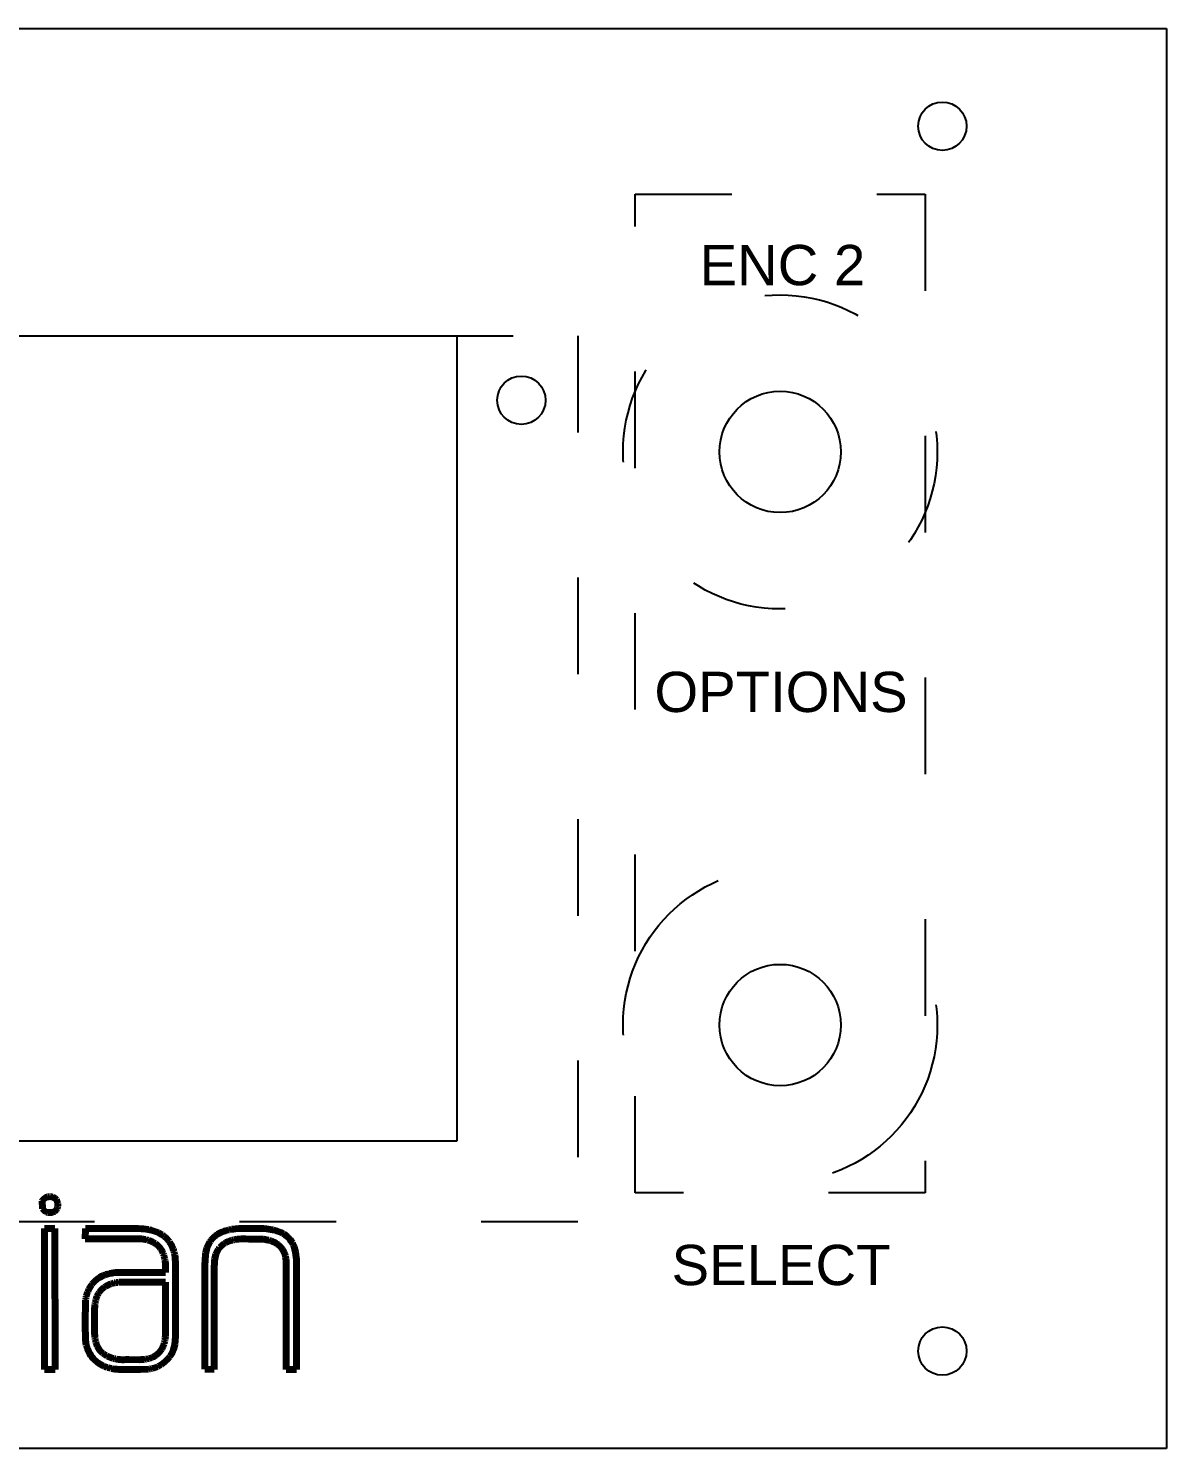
# Model space of a CAD drawing. Header units: millimetres. Extents: x 0 to 494, y 0 to 218.
# Drawn here: x 87.4 to 158.1, y 0 to 88.2 of the extents above; entities that cross this region are included whole.
import ezdxf

# ---------------------------------------------------------------- set-up
doc = ezdxf.new("R2010")
doc.units = ezdxf.units.MM
doc.linetypes.add('ACAD_ISO03W100', pattern=[30, 12, -18])
doc.layers.add('color#000000ff', color=7, linetype='Continuous', lineweight=100)
doc.layers.add('color#ffffffff', color=7, linetype='Continuous', lineweight=100)
doc.styles.get("Standard").update_dxf_attribs({"font": 'arial.ttf'})

msp = doc.modelspace()

# ---------------------------------------------------------------- linework, layer by layer
at = {"color": 1}
for p, q in [((-0.014, 88.158), (158.08, 88.158)), ((158.08, 88.158), (158.08, -0.011)), ((44.033, 69.074), (114.033, 69.074)), ((114.033, 69.074), (114.033, 19.074)), ((114.033, 19.074), (44.033, 19.074)), ((158.08, -0.011), (-0.014, -0.011))]:
    msp.add_line(p, q, dxfattribs=at)
at = {"color": 5, "linetype": 'ACAD_ISO03W100', "ltscale": 0.5}
for p, q in [((125.097, 77.864), (143.097, 77.864)), ((125.097, 15.864), (125.097, 77.864)), ((143.097, 77.864), (143.097, 15.864)), ((36.533, 69.074), (121.533, 69.074)), ((121.533, 69.074), (121.533, 14.074)), ((143.097, 15.864), (125.097, 15.864)), ((121.533, 14.074), (36.533, 14.074))]:
    msp.add_line(p, q, dxfattribs=at)
at = {"color": 1}
for centre, radius in [((144.162, 82.088), 1.5), ((118.033, 65.074), 1.5), ((134.097, 61.864), 3.768), ((134.097, 26.285), 3.768), ((144.162, 6.045), 1.5)]:
    msp.add_circle(centre, radius, dxfattribs=at)
at = {"color": 5, "linetype": 'ACAD_ISO03W100', "ltscale": 0.5}
msp.add_circle((134.097, 61.864), 9.75, dxfattribs=at)
at = {"color": 5, "linetype": 'ACAD_ISO03W100'}
msp.add_circle((134.097, 26.285), 9.75, dxfattribs=at)
at = {"layer": 'color#000000ff', "color": 7}
for p, q in [((88.316, 15.389), (88.3, 15.357)), ((88.3, 15.357), (88.304, 14.912)), ((88.335, 15.42), (88.316, 15.389)), ((88.357, 15.448), (88.335, 15.42)), ((88.38, 15.475), (88.357, 15.448)), ((88.405, 15.499), (88.38, 15.475)), ((88.432, 15.521), (88.405, 15.499)), ((88.46, 15.542), (88.432, 15.521)), ((88.49, 15.56), (88.46, 15.542)), ((88.521, 15.576), (88.49, 15.56)), ((88.553, 15.59), (88.521, 15.576)), ((88.586, 15.602), (88.553, 15.59)), ((88.62, 15.612), (88.586, 15.602)), ((88.655, 15.619), (88.62, 15.612)), ((88.69, 15.625), (88.655, 15.619)), ((88.726, 15.629), (88.69, 15.625)), ((88.761, 15.63), (88.726, 15.629)), ((88.797, 15.63), (88.761, 15.63)), ((88.833, 15.627), (88.797, 15.63)), ((88.868, 15.622), (88.833, 15.627)), ((88.903, 15.616), (88.868, 15.622)), ((88.937, 15.607), (88.903, 15.616)), ((88.971, 15.596), (88.937, 15.607)), ((89.004, 15.583), (88.971, 15.596)), ((89.035, 15.567), (89.004, 15.583)), ((89.066, 15.55), (89.035, 15.567)), ((89.095, 15.531), (89.066, 15.55)), ((89.123, 15.509), (89.095, 15.531)), ((89.148, 15.486), (89.123, 15.509)), ((89.173, 15.46), (89.148, 15.486)), ((89.187, 15.435), (89.173, 15.46)), ((89.211, 15.383), (89.187, 15.435)), ((89.232, 15.329), (89.211, 15.383)), ((89.247, 15.272), (89.232, 15.329)), ((89.246, 14.978), (89.253, 15.007)), ((89.257, 15.213), (89.247, 15.272)), ((89.253, 15.007), (89.257, 15.036)), ((89.263, 15.154), (89.257, 15.213)), ((89.257, 15.036), (89.261, 15.065)), ((89.261, 15.065), (89.263, 15.095)), ((89.263, 15.095), (89.263, 15.154)), ((88.304, 14.912), (88.317, 14.884)), ((88.317, 14.884), (88.332, 14.857)), ((88.332, 14.857), (88.349, 14.831)), ((88.349, 14.831), (88.367, 14.808)), ((88.367, 14.808), (88.386, 14.786)), ((88.386, 14.786), (88.407, 14.765)), ((88.407, 14.765), (88.43, 14.746)), ((88.43, 14.746), (88.453, 14.729)), ((88.453, 14.729), (88.478, 14.713)), ((88.478, 14.713), (88.503, 14.698)), ((88.503, 14.698), (88.53, 14.686)), ((88.53, 14.686), (88.557, 14.674)), ((88.557, 14.674), (88.585, 14.664)), ((88.585, 14.664), (88.613, 14.656)), ((88.613, 14.656), (88.642, 14.649)), ((88.642, 14.649), (88.672, 14.644)), ((88.672, 14.644), (88.702, 14.64)), ((88.702, 14.64), (88.732, 14.637)), ((88.732, 14.637), (88.762, 14.636)), ((88.762, 14.636), (88.792, 14.636)), ((88.792, 14.636), (88.852, 14.641)), ((88.852, 14.641), (88.912, 14.651)), ((88.912, 14.651), (88.941, 14.658)), ((88.941, 14.658), (88.969, 14.666)), ((88.969, 14.666), (88.997, 14.676)), ((88.997, 14.676), (89.025, 14.687)), ((89.025, 14.687), (89.051, 14.699)), ((89.051, 14.699), (89.077, 14.716)), ((89.077, 14.716), (89.1, 14.735)), ((89.1, 14.735), (89.122, 14.754)), ((89.122, 14.754), (89.142, 14.775)), ((89.142, 14.775), (89.161, 14.797)), ((89.161, 14.797), (89.177, 14.821)), ((89.177, 14.821), (89.193, 14.845)), ((89.193, 14.845), (89.206, 14.87)), ((89.206, 14.87), (89.219, 14.896)), ((89.219, 14.896), (89.229, 14.923)), ((89.229, 14.923), (89.239, 14.95)), ((89.239, 14.95), (89.246, 14.978)), ((88.441, 13.656), (88.44, 4.906)), ((89.087, 13.655), (88.441, 13.656)), ((89.089, 4.907), (89.087, 13.655)), ((90.972, 13.638), (90.953, 13.004)), ((90.977, 13.66), (90.972, 13.638)), ((93.789, 13.656), (90.977, 13.66)), ((94.254, 13.653), (93.789, 13.656)), ((94.455, 13.642), (94.254, 13.653)), ((94.588, 13.63), (94.455, 13.642)), ((94.72, 13.614), (94.588, 13.63)), ((94.852, 13.593), (94.72, 13.614)), ((94.917, 13.581), (94.852, 13.593)), ((94.982, 13.567), (94.917, 13.581)), ((95.047, 13.552), (94.982, 13.567)), ((95.111, 13.535), (95.047, 13.552)), ((95.175, 13.517), (95.111, 13.535)), ((95.238, 13.497), (95.175, 13.517)), ((95.3, 13.475), (95.238, 13.497)), ((95.362, 13.452), (95.3, 13.475)), ((95.424, 13.426), (95.362, 13.452)), ((95.485, 13.399), (95.424, 13.426)), ((95.545, 13.37), (95.485, 13.399)), ((95.604, 13.339), (95.545, 13.37)), ((95.662, 13.305), (95.604, 13.339)), ((95.707, 13.28), (95.662, 13.305)), ((95.75, 13.253), (95.707, 13.28)), ((95.792, 13.225), (95.75, 13.253)), ((99.103, 13.245), (99.032, 13.191)), ((99.176, 13.295), (99.103, 13.245)), ((99.253, 13.341), (99.176, 13.295)), ((99.332, 13.383), (99.253, 13.341)), ((99.412, 13.422), (99.332, 13.383)), ((99.494, 13.456), (99.412, 13.422)), ((99.578, 13.487), (99.494, 13.456)), ((99.662, 13.514), (99.578, 13.487)), ((99.725, 13.533), (99.662, 13.514)), ((99.788, 13.55), (99.725, 13.533)), ((99.851, 13.565), (99.788, 13.55)), ((99.914, 13.579), (99.851, 13.565)), ((100.042, 13.602), (99.914, 13.579)), ((100.17, 13.621), (100.042, 13.602)), ((100.298, 13.635), (100.17, 13.621)), ((100.492, 13.648), (100.298, 13.635)), ((101.466, 13.655), (100.492, 13.648)), ((101.53, 13.656), (101.466, 13.655)), ((102.028, 13.646), (101.53, 13.656)), ((102.216, 13.632), (102.028, 13.646)), ((102.341, 13.618), (102.216, 13.632)), ((102.465, 13.6), (102.341, 13.618)), ((102.587, 13.577), (102.465, 13.6)), ((102.648, 13.564), (102.587, 13.577)), ((102.709, 13.55), (102.648, 13.564)), ((102.769, 13.534), (102.709, 13.55)), ((102.828, 13.516), (102.769, 13.534)), ((102.887, 13.497), (102.828, 13.516)), ((102.946, 13.476), (102.887, 13.497)), ((103.004, 13.454), (102.946, 13.476)), ((103.061, 13.43), (103.004, 13.454)), ((103.118, 13.404), (103.061, 13.43)), ((103.174, 13.376), (103.118, 13.404)), ((103.229, 13.346), (103.174, 13.376)), ((103.284, 13.314), (103.229, 13.346)), ((103.393, 13.243), (103.284, 13.314)), ((103.495, 13.162), (103.393, 13.243)), ((90.953, 13.004), (94.04, 13.004)), ((94.04, 13.004), (94.146, 13.011)), ((94.146, 13.011), (94.253, 13.012)), ((94.253, 13.012), (94.36, 13.01)), ((94.36, 13.01), (94.467, 13.002)), ((94.467, 13.002), (94.573, 12.99)), ((94.573, 12.99), (94.679, 12.972)), ((94.679, 12.972), (94.731, 12.961)), ((94.731, 12.961), (94.783, 12.949)), ((94.783, 12.949), (94.835, 12.936)), ((94.835, 12.936), (94.886, 12.92)), ((94.886, 12.92), (94.936, 12.904)), ((94.936, 12.904), (94.986, 12.886)), ((94.986, 12.886), (95.036, 12.866)), ((95.036, 12.866), (95.084, 12.845)), ((95.084, 12.845), (95.132, 12.822)), ((95.132, 12.822), (95.18, 12.798)), ((95.18, 12.798), (95.226, 12.772)), ((95.226, 12.772), (95.271, 12.744)), ((95.271, 12.744), (95.316, 12.715)), ((95.316, 12.715), (95.359, 12.684)), ((95.359, 12.684), (95.402, 12.651)), ((95.402, 12.651), (95.443, 12.616)), ((95.443, 12.616), (95.484, 12.58)), ((95.484, 12.58), (95.528, 12.535)), ((95.528, 12.535), (95.57, 12.488)), ((95.57, 12.488), (95.609, 12.44)), ((95.609, 12.44), (95.645, 12.391)), ((95.645, 12.391), (95.679, 12.341)), ((95.833, 13.196), (95.792, 13.225)), ((95.873, 13.165), (95.833, 13.196)), ((95.912, 13.133), (95.873, 13.165)), ((95.95, 13.099), (95.912, 13.133)), ((95.987, 13.065), (95.95, 13.099)), ((96.022, 13.029), (95.987, 13.065)), ((96.057, 12.992), (96.022, 13.029)), ((96.09, 12.955), (96.057, 12.992)), ((96.123, 12.916), (96.09, 12.955)), ((96.154, 12.876), (96.123, 12.916)), ((96.184, 12.836), (96.154, 12.876)), ((96.213, 12.794), (96.184, 12.836)), ((96.24, 12.752), (96.213, 12.794)), ((96.292, 12.665), (96.24, 12.752)), ((96.339, 12.575), (96.292, 12.665)), ((96.382, 12.483), (96.339, 12.575)), ((96.419, 12.389), (96.382, 12.483)), ((96.452, 12.293), (96.419, 12.389)), ((98.489, 12.348), (98.466, 12.254)), ((98.517, 12.441), (98.489, 12.348)), ((98.533, 12.487), (98.517, 12.441)), ((98.55, 12.532), (98.533, 12.487)), ((98.569, 12.577), (98.55, 12.532)), ((98.589, 12.622), (98.569, 12.577)), ((98.611, 12.666), (98.589, 12.622)), ((98.635, 12.709), (98.611, 12.666)), ((98.66, 12.752), (98.635, 12.709)), ((98.682, 12.792), (98.66, 12.752)), ((98.705, 12.83), (98.682, 12.792)), ((98.729, 12.867), (98.705, 12.83)), ((98.755, 12.904), (98.729, 12.867)), ((98.782, 12.939), (98.755, 12.904)), ((98.838, 13.008), (98.782, 12.939)), ((98.899, 13.073), (98.838, 13.008)), ((98.964, 13.134), (98.899, 13.073)), ((99.032, 13.191), (98.964, 13.134)), ((99.197, 12.312), (99.222, 12.352)), ((99.222, 12.352), (99.249, 12.392)), ((99.249, 12.392), (99.277, 12.43)), ((99.277, 12.43), (99.307, 12.467)), ((99.307, 12.467), (99.339, 12.503)), ((99.339, 12.503), (99.372, 12.538)), ((99.372, 12.538), (99.414, 12.578)), ((99.414, 12.578), (99.458, 12.616)), ((99.458, 12.616), (99.502, 12.651)), ((99.502, 12.651), (99.548, 12.685)), ((99.548, 12.685), (99.595, 12.716)), ((99.595, 12.716), (99.643, 12.746)), ((99.643, 12.746), (99.692, 12.774)), ((99.692, 12.774), (99.742, 12.8)), ((99.742, 12.8), (99.793, 12.824)), ((99.793, 12.824), (99.845, 12.846)), ((99.845, 12.846), (99.898, 12.867)), ((99.898, 12.867), (99.951, 12.886)), ((99.951, 12.886), (100.005, 12.904)), ((100.005, 12.904), (100.06, 12.92)), ((100.06, 12.92), (100.115, 12.935)), ((100.115, 12.935), (100.171, 12.948)), ((100.171, 12.948), (100.227, 12.959)), ((100.227, 12.959), (100.283, 12.97)), ((100.283, 12.97), (100.396, 12.986)), ((100.396, 12.986), (100.51, 12.998)), ((100.51, 12.998), (100.624, 13.005)), ((100.624, 13.005), (100.738, 13.008)), ((100.738, 13.008), (100.907, 13.004)), ((100.907, 13.004), (101.11, 13.001)), ((101.11, 13.001), (101.873, 13.001)), ((101.873, 13.001), (102.024, 12.988)), ((102.024, 12.988), (102.125, 12.975)), ((102.125, 12.975), (102.225, 12.957)), ((102.225, 12.957), (102.324, 12.934)), ((102.324, 12.934), (102.373, 12.92)), ((102.373, 12.92), (102.418, 12.909)), ((102.418, 12.909), (102.463, 12.896)), ((102.463, 12.896), (102.508, 12.882)), ((102.508, 12.882), (102.552, 12.866)), ((102.552, 12.866), (102.595, 12.849)), ((102.595, 12.849), (102.638, 12.83)), ((102.638, 12.83), (102.681, 12.81)), ((102.681, 12.81), (102.722, 12.789)), ((102.722, 12.789), (102.764, 12.766)), ((102.764, 12.766), (102.804, 12.742)), ((102.804, 12.742), (102.843, 12.717)), ((102.843, 12.717), (102.882, 12.69)), ((102.882, 12.69), (102.92, 12.662)), ((102.92, 12.662), (102.957, 12.633)), ((102.957, 12.633), (102.992, 12.603)), ((102.992, 12.603), (103.027, 12.572)), ((103.027, 12.572), (103.06, 12.539)), ((103.06, 12.539), (103.092, 12.505)), ((103.092, 12.505), (103.123, 12.47)), ((103.123, 12.47), (103.153, 12.434)), ((103.153, 12.434), (103.181, 12.397)), ((103.181, 12.397), (103.208, 12.359)), ((103.208, 12.359), (103.233, 12.32)), ((103.59, 13.073), (103.495, 13.162)), ((103.676, 12.975), (103.59, 13.073)), ((103.754, 12.87), (103.676, 12.975)), ((103.821, 12.759), (103.754, 12.87)), ((103.879, 12.641), (103.821, 12.759)), ((103.892, 12.611), (103.879, 12.641)), ((103.926, 12.522), (103.892, 12.611)), ((103.956, 12.432), (103.926, 12.522)), ((103.982, 12.34), (103.956, 12.432)), ((95.679, 12.341), (95.71, 12.289)), ((95.71, 12.289), (95.739, 12.236)), ((95.739, 12.236), (95.766, 12.182)), ((95.766, 12.182), (95.79, 12.127)), ((95.79, 12.127), (95.813, 12.071)), ((95.813, 12.071), (95.833, 12.014)), ((95.833, 12.014), (95.852, 11.956)), ((95.852, 11.956), (95.868, 11.898)), ((95.868, 11.898), (95.883, 11.839)), ((95.883, 11.839), (95.897, 11.779)), ((95.897, 11.779), (95.908, 11.719)), ((95.908, 11.719), (95.918, 11.658)), ((95.918, 11.658), (95.927, 11.597)), ((95.927, 11.597), (95.94, 11.475)), ((95.94, 11.475), (95.948, 11.352)), ((96.48, 12.196), (96.452, 12.293)), ((96.492, 12.147), (96.48, 12.196)), ((96.519, 12.019), (96.492, 12.147)), ((96.544, 11.846), (96.519, 12.019)), ((96.566, 11.454), (96.544, 11.846)), ((98.425, 12.014), (98.383, 11.379)), ((98.447, 12.158), (98.425, 12.014)), ((98.466, 12.254), (98.447, 12.158)), ((98.973, 11.255), (98.978, 11.491)), ((98.978, 11.491), (98.99, 11.635)), ((98.99, 11.635), (99.01, 11.777)), ((99.01, 11.777), (99.029, 11.871)), ((99.029, 11.871), (99.052, 11.964)), ((99.052, 11.964), (99.08, 12.055)), ((99.08, 12.055), (99.096, 12.099)), ((99.096, 12.099), (99.114, 12.143)), ((99.114, 12.143), (99.132, 12.187)), ((99.132, 12.187), (99.152, 12.229)), ((99.152, 12.229), (99.174, 12.271)), ((99.174, 12.271), (99.197, 12.312)), ((103.233, 12.32), (103.257, 12.28)), ((103.257, 12.28), (103.279, 12.239)), ((103.279, 12.239), (103.299, 12.197)), ((103.299, 12.197), (103.318, 12.153)), ((103.318, 12.153), (103.335, 12.109)), ((103.335, 12.109), (103.35, 12.065)), ((103.35, 12.065), (103.363, 12.025)), ((103.363, 12.025), (103.386, 11.946)), ((103.386, 11.946), (103.404, 11.866)), ((103.404, 11.866), (103.418, 11.785)), ((103.418, 11.785), (103.435, 11.622)), ((103.435, 11.622), (103.441, 10.882)), ((104.013, 12.201), (103.982, 12.34)), ((104.043, 12.014), (104.013, 12.201)), ((104.068, 11.729), (104.043, 12.014)), ((104.074, 11.253), (104.068, 11.729)), ((91.844, 10.606), (91.788, 10.57)), ((91.901, 10.64), (91.844, 10.606)), ((91.985, 10.685), (91.901, 10.64)), ((92.07, 10.727), (91.985, 10.685)), ((92.157, 10.763), (92.07, 10.727)), ((92.246, 10.796), (92.157, 10.763)), ((92.337, 10.824), (92.246, 10.796)), ((92.474, 10.859), (92.337, 10.824)), ((92.614, 10.886), (92.474, 10.859)), ((92.803, 10.911), (92.614, 10.886)), ((93.04, 10.925), (92.803, 10.911)), ((93.229, 10.925), (93.04, 10.925)), ((95.948, 10.925), (93.229, 10.925)), ((95.948, 11.352), (95.952, 11.167)), ((95.952, 11.167), (95.948, 10.925)), ((96.565, 10.885), (96.566, 11.454)), ((96.566, 6.951), (96.565, 10.885)), ((98.383, 11.379), (98.383, 4.91)), ((98.972, 4.907), (98.973, 11.255)), ((103.441, 10.882), (103.441, 4.908)), ((104.074, 4.907), (104.074, 11.253)), ((91.111, 9.704), (91.088, 9.642)), ((91.136, 9.765), (91.111, 9.704)), ((91.163, 9.825), (91.136, 9.765)), ((91.191, 9.884), (91.163, 9.825)), ((91.222, 9.943), (91.191, 9.884)), ((91.255, 10), (91.222, 9.943)), ((91.289, 10.056), (91.255, 10)), ((91.326, 10.11), (91.289, 10.056)), ((91.364, 10.164), (91.326, 10.11)), ((91.404, 10.216), (91.364, 10.164)), ((91.446, 10.266), (91.404, 10.216)), ((91.489, 10.315), (91.446, 10.266)), ((91.535, 10.362), (91.489, 10.315)), ((91.582, 10.407), (91.535, 10.362)), ((91.631, 10.451), (91.582, 10.407)), ((91.682, 10.493), (91.631, 10.451)), ((91.734, 10.533), (91.682, 10.493)), ((91.788, 10.57), (91.734, 10.533)), ((91.833, 9.694), (91.866, 9.739)), ((91.866, 9.739), (91.902, 9.782)), ((91.902, 9.782), (91.939, 9.824)), ((91.939, 9.824), (91.978, 9.864)), ((91.978, 9.864), (92.018, 9.902)), ((92.018, 9.902), (92.06, 9.938)), ((92.06, 9.938), (92.104, 9.972)), ((92.104, 9.972), (92.149, 10.005)), ((92.149, 10.005), (92.195, 10.036)), ((92.195, 10.036), (92.242, 10.066)), ((92.242, 10.066), (92.291, 10.094)), ((92.291, 10.094), (92.341, 10.12)), ((92.341, 10.12), (92.391, 10.144)), ((92.391, 10.144), (92.443, 10.167)), ((92.443, 10.167), (92.495, 10.188)), ((92.495, 10.188), (92.548, 10.208)), ((92.548, 10.208), (92.601, 10.226)), ((92.601, 10.226), (92.655, 10.243)), ((92.655, 10.243), (92.71, 10.258)), ((92.71, 10.258), (92.765, 10.271)), ((92.765, 10.271), (92.82, 10.283)), ((92.82, 10.283), (92.875, 10.293)), ((92.875, 10.293), (92.93, 10.302)), ((92.93, 10.302), (92.986, 10.31)), ((92.986, 10.31), (93.041, 10.315)), ((93.041, 10.315), (93.096, 10.32)), ((93.096, 10.32), (95.949, 10.317)), ((95.949, 10.317), (95.944, 7.079)), ((90.976, 9.063), (90.954, 7.887)), ((90.98, 9.128), (90.976, 9.063)), ((90.986, 9.194), (90.98, 9.128)), ((90.995, 9.259), (90.986, 9.194)), ((91.005, 9.324), (90.995, 9.259)), ((91.017, 9.389), (91.005, 9.324)), ((91.032, 9.453), (91.017, 9.389)), ((91.049, 9.516), (91.032, 9.453)), ((91.067, 9.58), (91.049, 9.516)), ((91.088, 9.642), (91.067, 9.58)), ((91.554, 8.801), (91.56, 8.865)), ((91.56, 8.865), (91.567, 8.929)), ((91.567, 8.929), (91.576, 8.993)), ((91.576, 8.993), (91.587, 9.056)), ((91.587, 9.056), (91.599, 9.119)), ((91.599, 9.119), (91.613, 9.182)), ((91.613, 9.182), (91.629, 9.244)), ((91.629, 9.244), (91.648, 9.306)), ((91.648, 9.306), (91.668, 9.367)), ((91.668, 9.367), (91.691, 9.428)), ((91.691, 9.428), (91.717, 9.488)), ((91.717, 9.488), (91.745, 9.548)), ((91.745, 9.548), (91.772, 9.598)), ((91.772, 9.598), (91.802, 9.647)), ((91.802, 9.647), (91.833, 9.694)), ((91.541, 8.412), (91.546, 8.672)), ((91.544, 7.699), (91.541, 8.412)), ((91.546, 8.672), (91.554, 8.801)), ((90.954, 7.887), (90.954, 7.683)), ((90.954, 7.683), (90.972, 6.767)), ((91.542, 7.453), (91.544, 7.699)), ((91.547, 7.138), (91.542, 7.453)), ((91.555, 7.012), (91.547, 7.138)), ((95.944, 7.079), (95.941, 6.974)), ((90.972, 6.767), (90.995, 6.565)), ((90.995, 6.565), (91.021, 6.414)), ((91.021, 6.414), (91.033, 6.375)), ((91.033, 6.375), (91.1, 6.18)), ((91.1, 6.18), (91.165, 6.028)), ((91.568, 6.886), (91.555, 7.012)), ((91.577, 6.824), (91.568, 6.886)), ((91.587, 6.762), (91.577, 6.824)), ((91.599, 6.701), (91.587, 6.762)), ((91.612, 6.64), (91.599, 6.701)), ((91.628, 6.581), (91.612, 6.64)), ((91.645, 6.521), (91.628, 6.581)), ((91.665, 6.463), (91.645, 6.521)), ((91.687, 6.406), (91.665, 6.463)), ((91.711, 6.35), (91.687, 6.406)), ((91.738, 6.295), (91.711, 6.35)), ((91.768, 6.241), (91.738, 6.295)), ((91.8, 6.188), (91.768, 6.241)), ((91.835, 6.137), (91.8, 6.188)), ((95.736, 6.209), (95.71, 6.163)), ((95.76, 6.256), (95.736, 6.209)), ((95.783, 6.304), (95.76, 6.256)), ((95.804, 6.352), (95.783, 6.304)), ((95.824, 6.402), (95.804, 6.352)), ((95.842, 6.452), (95.824, 6.402)), ((95.858, 6.502), (95.842, 6.452)), ((95.873, 6.554), (95.858, 6.502)), ((95.886, 6.605), (95.873, 6.554)), ((95.898, 6.657), (95.886, 6.605)), ((95.909, 6.71), (95.898, 6.657)), ((95.918, 6.763), (95.909, 6.71)), ((95.932, 6.868), (95.918, 6.763)), ((95.941, 6.974), (95.932, 6.868)), ((96.447, 6.139), (96.489, 6.276)), ((96.489, 6.276), (96.525, 6.451)), ((96.525, 6.451), (96.566, 6.951)), ((91.165, 6.028), (91.242, 5.882)), ((91.242, 5.882), (91.307, 5.777)), ((91.307, 5.777), (91.379, 5.676)), ((91.379, 5.676), (91.457, 5.58)), ((91.457, 5.58), (91.513, 5.52)), ((91.513, 5.52), (91.572, 5.462)), ((91.572, 5.462), (91.634, 5.407)), ((91.634, 5.407), (91.682, 5.369)), ((91.682, 5.369), (91.731, 5.332)), ((91.731, 5.332), (91.781, 5.297)), ((91.781, 5.297), (91.832, 5.263)), ((91.874, 6.087), (91.835, 6.137)), ((91.915, 6.038), (91.874, 6.087)), ((91.96, 5.991), (91.915, 6.038)), ((92.002, 5.954), (91.96, 5.991)), ((92.046, 5.918), (92.002, 5.954)), ((92.09, 5.884), (92.046, 5.918)), ((92.136, 5.851), (92.09, 5.884)), ((92.182, 5.82), (92.136, 5.851)), ((92.23, 5.791), (92.182, 5.82)), ((92.279, 5.763), (92.23, 5.791)), ((92.328, 5.736), (92.279, 5.763)), ((92.378, 5.711), (92.328, 5.736)), ((92.429, 5.688), (92.378, 5.711)), ((92.481, 5.666), (92.429, 5.688)), ((92.533, 5.645), (92.481, 5.666)), ((92.586, 5.626), (92.533, 5.645)), ((92.64, 5.608), (92.586, 5.626)), ((92.694, 5.592), (92.64, 5.608)), ((92.748, 5.577), (92.694, 5.592)), ((92.803, 5.564), (92.748, 5.577)), ((92.858, 5.552), (92.803, 5.564)), ((92.914, 5.542), (92.858, 5.552)), ((93.025, 5.525), (92.914, 5.542)), ((93.138, 5.514), (93.025, 5.525)), ((93.25, 5.508), (93.138, 5.514)), ((93.362, 5.507), (93.25, 5.508)), ((93.474, 5.512), (93.362, 5.507)), ((93.666, 5.515), (93.474, 5.512)), ((94.316, 5.509), (93.666, 5.515)), ((94.446, 5.513), (94.316, 5.509)), ((94.575, 5.523), (94.446, 5.513)), ((94.638, 5.53), (94.575, 5.523)), ((94.702, 5.538), (94.638, 5.53)), ((94.765, 5.549), (94.702, 5.538)), ((94.828, 5.561), (94.765, 5.549)), ((94.89, 5.576), (94.828, 5.561)), ((94.951, 5.592), (94.89, 5.576)), ((95.012, 5.612), (94.951, 5.592)), ((95.073, 5.633), (95.012, 5.612)), ((95.133, 5.658), (95.073, 5.633)), ((95.192, 5.685), (95.133, 5.658)), ((95.25, 5.715), (95.192, 5.685)), ((95.308, 5.749), (95.25, 5.715)), ((95.353, 5.778), (95.308, 5.749)), ((95.397, 5.81), (95.353, 5.778)), ((95.439, 5.843), (95.397, 5.81)), ((95.48, 5.878), (95.439, 5.843)), ((95.518, 5.914), (95.48, 5.878)), ((95.554, 5.952), (95.518, 5.914)), ((95.589, 5.992), (95.554, 5.952)), ((95.622, 6.033), (95.589, 5.992)), ((95.653, 6.075), (95.622, 6.033)), ((95.682, 6.118), (95.653, 6.075)), ((95.71, 6.163), (95.682, 6.118)), ((95.773, 5.27), (95.824, 5.309)), ((95.824, 5.309), (95.874, 5.35)), ((95.874, 5.35), (95.922, 5.392)), ((95.922, 5.392), (95.97, 5.435)), ((95.97, 5.435), (96.016, 5.48)), ((96.016, 5.48), (96.06, 5.527)), ((96.06, 5.527), (96.103, 5.575)), ((96.103, 5.575), (96.145, 5.624)), ((96.145, 5.624), (96.185, 5.674)), ((96.185, 5.674), (96.223, 5.725)), ((96.223, 5.725), (96.26, 5.778)), ((96.26, 5.778), (96.296, 5.831)), ((96.296, 5.831), (96.329, 5.886)), ((96.329, 5.886), (96.361, 5.941)), ((96.361, 5.941), (96.408, 6.039)), ((96.408, 6.039), (96.447, 6.139)), ((88.44, 4.906), (89.089, 4.907)), ((91.832, 5.263), (91.884, 5.231)), ((91.884, 5.231), (91.937, 5.201)), ((91.937, 5.201), (91.99, 5.172)), ((91.99, 5.172), (92.044, 5.145)), ((92.044, 5.145), (92.1, 5.119)), ((92.1, 5.119), (92.155, 5.095)), ((92.155, 5.095), (92.212, 5.073)), ((92.212, 5.073), (92.269, 5.052)), ((92.269, 5.052), (92.327, 5.032)), ((92.327, 5.032), (92.385, 5.014)), ((92.385, 5.014), (92.443, 4.997)), ((92.443, 4.997), (92.503, 4.982)), ((92.503, 4.982), (92.562, 4.968)), ((92.562, 4.968), (92.622, 4.955)), ((92.622, 4.955), (92.682, 4.944)), ((92.682, 4.944), (92.803, 4.926)), ((92.803, 4.926), (92.925, 4.914)), ((92.925, 4.914), (93.046, 4.906)), ((93.046, 4.906), (93.168, 4.903)), ((93.168, 4.903), (93.29, 4.906)), ((93.29, 4.906), (94.392, 4.904)), ((94.392, 4.904), (94.887, 4.928)), ((94.887, 4.928), (94.951, 4.934)), ((94.951, 4.934), (95.015, 4.944)), ((95.015, 4.944), (95.079, 4.955)), ((95.079, 4.955), (95.141, 4.97)), ((95.141, 4.97), (95.203, 4.986)), ((95.203, 4.986), (95.265, 5.005)), ((95.265, 5.005), (95.325, 5.026)), ((95.325, 5.026), (95.384, 5.05)), ((95.384, 5.05), (95.443, 5.075)), ((95.443, 5.075), (95.501, 5.103)), ((95.501, 5.103), (95.557, 5.133)), ((95.557, 5.133), (95.613, 5.164)), ((95.613, 5.164), (95.667, 5.198)), ((95.667, 5.198), (95.721, 5.233)), ((95.721, 5.233), (95.773, 5.27)), ((98.383, 4.91), (98.972, 4.907)), ((103.441, 4.908), (104.074, 4.907))]:
    msp.add_line(p, q, dxfattribs=at)
at = {"layer": 'color#ffffffff', "color": 7}
for p, q in [((88.3, 15.357), (88.316, 15.389)), ((88.304, 14.912), (88.3, 15.357)), ((88.316, 15.389), (88.335, 15.42)), ((88.335, 15.42), (88.357, 15.448)), ((88.357, 15.448), (88.38, 15.475)), ((88.38, 15.475), (88.405, 15.499)), ((88.405, 15.499), (88.432, 15.521)), ((88.432, 15.521), (88.46, 15.542)), ((88.46, 15.542), (88.49, 15.56)), ((88.49, 15.56), (88.521, 15.576)), ((88.521, 15.576), (88.553, 15.59)), ((88.553, 15.59), (88.586, 15.602)), ((88.586, 15.602), (88.62, 15.612)), ((88.62, 15.612), (88.655, 15.619)), ((88.655, 15.619), (88.69, 15.625)), ((88.69, 15.625), (88.726, 15.629)), ((88.726, 15.629), (88.761, 15.63)), ((88.761, 15.63), (88.797, 15.63)), ((88.797, 15.63), (88.833, 15.627)), ((88.833, 15.627), (88.868, 15.622)), ((88.868, 15.622), (88.903, 15.616)), ((88.903, 15.616), (88.937, 15.607)), ((88.937, 15.607), (88.971, 15.596)), ((88.971, 15.596), (89.004, 15.583)), ((89.004, 15.583), (89.035, 15.567)), ((89.035, 15.567), (89.066, 15.55)), ((89.066, 15.55), (89.095, 15.531)), ((89.095, 15.531), (89.123, 15.509)), ((89.123, 15.509), (89.148, 15.486)), ((89.148, 15.486), (89.173, 15.46)), ((89.173, 15.46), (89.187, 15.435)), ((89.187, 15.435), (89.211, 15.383)), ((89.211, 15.383), (89.232, 15.329)), ((89.232, 15.329), (89.247, 15.272)), ((89.253, 15.007), (89.246, 14.978)), ((89.247, 15.272), (89.257, 15.213)), ((89.257, 15.036), (89.253, 15.007)), ((89.257, 15.213), (89.263, 15.154)), ((89.261, 15.065), (89.257, 15.036)), ((89.263, 15.095), (89.261, 15.065)), ((89.263, 15.154), (89.263, 15.095)), ((88.317, 14.884), (88.304, 14.912)), ((88.332, 14.857), (88.317, 14.884)), ((88.349, 14.831), (88.332, 14.857)), ((88.367, 14.808), (88.349, 14.831)), ((88.386, 14.786), (88.367, 14.808)), ((88.407, 14.765), (88.386, 14.786)), ((88.43, 14.746), (88.407, 14.765)), ((88.453, 14.729), (88.43, 14.746)), ((88.478, 14.713), (88.453, 14.729)), ((88.503, 14.698), (88.478, 14.713)), ((88.53, 14.686), (88.503, 14.698)), ((88.557, 14.674), (88.53, 14.686)), ((88.585, 14.664), (88.557, 14.674)), ((88.613, 14.656), (88.585, 14.664)), ((88.642, 14.649), (88.613, 14.656)), ((88.672, 14.644), (88.642, 14.649)), ((88.702, 14.64), (88.672, 14.644)), ((88.732, 14.637), (88.702, 14.64)), ((88.762, 14.636), (88.732, 14.637)), ((88.792, 14.636), (88.762, 14.636)), ((88.852, 14.641), (88.792, 14.636)), ((88.912, 14.651), (88.852, 14.641)), ((88.941, 14.658), (88.912, 14.651)), ((88.969, 14.666), (88.941, 14.658)), ((88.997, 14.676), (88.969, 14.666)), ((89.025, 14.687), (88.997, 14.676)), ((89.051, 14.699), (89.025, 14.687)), ((89.077, 14.716), (89.051, 14.699)), ((89.1, 14.735), (89.077, 14.716)), ((89.122, 14.754), (89.1, 14.735)), ((89.142, 14.775), (89.122, 14.754)), ((89.161, 14.797), (89.142, 14.775)), ((89.177, 14.821), (89.161, 14.797)), ((89.193, 14.845), (89.177, 14.821)), ((89.206, 14.87), (89.193, 14.845)), ((89.219, 14.896), (89.206, 14.87)), ((89.229, 14.923), (89.219, 14.896)), ((89.239, 14.95), (89.229, 14.923)), ((89.246, 14.978), (89.239, 14.95)), ((88.44, 4.906), (88.441, 13.656)), ((88.441, 13.656), (89.087, 13.655)), ((89.087, 13.655), (89.089, 4.907)), ((90.953, 13.004), (90.972, 13.638)), ((90.972, 13.638), (90.977, 13.66)), ((90.977, 13.66), (93.789, 13.656)), ((93.789, 13.656), (94.254, 13.653)), ((94.254, 13.653), (94.455, 13.642)), ((94.455, 13.642), (94.588, 13.63)), ((94.588, 13.63), (94.72, 13.614)), ((94.72, 13.614), (94.852, 13.593)), ((94.852, 13.593), (94.917, 13.581)), ((94.917, 13.581), (94.982, 13.567)), ((94.982, 13.567), (95.047, 13.552)), ((95.047, 13.552), (95.111, 13.535)), ((95.111, 13.535), (95.175, 13.517)), ((95.175, 13.517), (95.238, 13.497)), ((95.238, 13.497), (95.3, 13.475)), ((95.3, 13.475), (95.362, 13.452)), ((95.362, 13.452), (95.424, 13.426)), ((95.424, 13.426), (95.485, 13.399)), ((95.485, 13.399), (95.545, 13.37)), ((95.545, 13.37), (95.604, 13.339)), ((95.604, 13.339), (95.662, 13.305)), ((95.662, 13.305), (95.707, 13.28)), ((95.707, 13.28), (95.75, 13.253)), ((95.75, 13.253), (95.792, 13.225)), ((99.032, 13.191), (99.103, 13.245)), ((99.103, 13.245), (99.176, 13.295)), ((99.176, 13.295), (99.253, 13.341)), ((99.253, 13.341), (99.332, 13.383)), ((99.332, 13.383), (99.412, 13.422)), ((99.412, 13.422), (99.494, 13.456)), ((99.494, 13.456), (99.578, 13.487)), ((99.578, 13.487), (99.662, 13.514)), ((99.662, 13.514), (99.725, 13.533)), ((99.725, 13.533), (99.788, 13.55)), ((99.788, 13.55), (99.851, 13.565)), ((99.851, 13.565), (99.914, 13.579)), ((99.914, 13.579), (100.042, 13.602)), ((100.042, 13.602), (100.17, 13.621)), ((100.17, 13.621), (100.298, 13.635)), ((100.298, 13.635), (100.492, 13.648)), ((100.492, 13.648), (101.466, 13.655)), ((101.466, 13.655), (101.53, 13.656)), ((101.53, 13.656), (102.028, 13.646)), ((102.028, 13.646), (102.216, 13.632)), ((102.216, 13.632), (102.341, 13.618)), ((102.341, 13.618), (102.465, 13.6)), ((102.465, 13.6), (102.587, 13.577)), ((102.587, 13.577), (102.648, 13.564)), ((102.648, 13.564), (102.709, 13.55)), ((102.709, 13.55), (102.769, 13.534)), ((102.769, 13.534), (102.828, 13.516)), ((102.828, 13.516), (102.887, 13.497)), ((102.887, 13.497), (102.946, 13.476)), ((102.946, 13.476), (103.004, 13.454)), ((103.004, 13.454), (103.061, 13.43)), ((103.061, 13.43), (103.118, 13.404)), ((103.118, 13.404), (103.174, 13.376)), ((103.174, 13.376), (103.229, 13.346)), ((103.229, 13.346), (103.284, 13.314)), ((103.284, 13.314), (103.393, 13.243)), ((103.393, 13.243), (103.495, 13.162)), ((94.04, 13.004), (90.953, 13.004)), ((94.146, 13.011), (94.04, 13.004)), ((94.253, 13.012), (94.146, 13.011)), ((94.36, 13.01), (94.253, 13.012)), ((94.467, 13.002), (94.36, 13.01)), ((94.573, 12.99), (94.467, 13.002)), ((94.679, 12.972), (94.573, 12.99)), ((94.731, 12.961), (94.679, 12.972)), ((94.783, 12.949), (94.731, 12.961)), ((94.835, 12.936), (94.783, 12.949)), ((94.886, 12.92), (94.835, 12.936)), ((94.936, 12.904), (94.886, 12.92)), ((94.986, 12.886), (94.936, 12.904)), ((95.036, 12.866), (94.986, 12.886)), ((95.084, 12.845), (95.036, 12.866)), ((95.132, 12.822), (95.084, 12.845)), ((95.18, 12.798), (95.132, 12.822)), ((95.226, 12.772), (95.18, 12.798)), ((95.271, 12.744), (95.226, 12.772)), ((95.316, 12.715), (95.271, 12.744)), ((95.359, 12.684), (95.316, 12.715)), ((95.402, 12.651), (95.359, 12.684)), ((95.443, 12.616), (95.402, 12.651)), ((95.484, 12.58), (95.443, 12.616)), ((95.528, 12.535), (95.484, 12.58)), ((95.57, 12.488), (95.528, 12.535)), ((95.609, 12.44), (95.57, 12.488)), ((95.645, 12.391), (95.609, 12.44)), ((95.679, 12.341), (95.645, 12.391)), ((95.792, 13.225), (95.833, 13.196)), ((95.833, 13.196), (95.873, 13.165)), ((95.873, 13.165), (95.912, 13.133)), ((95.912, 13.133), (95.95, 13.099)), ((95.95, 13.099), (95.987, 13.065)), ((95.987, 13.065), (96.022, 13.029)), ((96.022, 13.029), (96.057, 12.992)), ((96.057, 12.992), (96.09, 12.955)), ((96.09, 12.955), (96.123, 12.916)), ((96.123, 12.916), (96.154, 12.876)), ((96.154, 12.876), (96.184, 12.836)), ((96.184, 12.836), (96.213, 12.794)), ((96.213, 12.794), (96.24, 12.752)), ((96.24, 12.752), (96.292, 12.665)), ((96.292, 12.665), (96.339, 12.575)), ((96.339, 12.575), (96.382, 12.483)), ((96.382, 12.483), (96.419, 12.389)), ((96.419, 12.389), (96.452, 12.293)), ((98.466, 12.254), (98.489, 12.348)), ((98.489, 12.348), (98.517, 12.441)), ((98.517, 12.441), (98.533, 12.487)), ((98.533, 12.487), (98.55, 12.532)), ((98.55, 12.532), (98.569, 12.577)), ((98.569, 12.577), (98.589, 12.622)), ((98.589, 12.622), (98.611, 12.666)), ((98.611, 12.666), (98.635, 12.709)), ((98.635, 12.709), (98.66, 12.752)), ((98.66, 12.752), (98.682, 12.792)), ((98.682, 12.792), (98.705, 12.83)), ((98.705, 12.83), (98.729, 12.867)), ((98.729, 12.867), (98.755, 12.904)), ((98.755, 12.904), (98.782, 12.939)), ((98.782, 12.939), (98.838, 13.008)), ((98.838, 13.008), (98.899, 13.073)), ((98.899, 13.073), (98.964, 13.134)), ((98.964, 13.134), (99.032, 13.191)), ((99.222, 12.352), (99.197, 12.312)), ((99.249, 12.392), (99.222, 12.352)), ((99.277, 12.43), (99.249, 12.392)), ((99.307, 12.467), (99.277, 12.43)), ((99.339, 12.503), (99.307, 12.467)), ((99.372, 12.538), (99.339, 12.503)), ((99.414, 12.578), (99.372, 12.538)), ((99.458, 12.616), (99.414, 12.578)), ((99.502, 12.651), (99.458, 12.616)), ((99.548, 12.685), (99.502, 12.651)), ((99.595, 12.716), (99.548, 12.685)), ((99.643, 12.746), (99.595, 12.716)), ((99.692, 12.774), (99.643, 12.746)), ((99.742, 12.8), (99.692, 12.774)), ((99.793, 12.824), (99.742, 12.8)), ((99.845, 12.846), (99.793, 12.824)), ((99.898, 12.867), (99.845, 12.846)), ((99.951, 12.886), (99.898, 12.867)), ((100.005, 12.904), (99.951, 12.886)), ((100.06, 12.92), (100.005, 12.904)), ((100.115, 12.935), (100.06, 12.92)), ((100.171, 12.948), (100.115, 12.935)), ((100.227, 12.959), (100.171, 12.948)), ((100.283, 12.97), (100.227, 12.959)), ((100.396, 12.986), (100.283, 12.97)), ((100.51, 12.998), (100.396, 12.986)), ((100.624, 13.005), (100.51, 12.998)), ((100.738, 13.008), (100.624, 13.005)), ((100.907, 13.004), (100.738, 13.008)), ((101.11, 13.001), (100.907, 13.004)), ((101.873, 13.001), (101.11, 13.001)), ((102.024, 12.988), (101.873, 13.001)), ((102.125, 12.975), (102.024, 12.988)), ((102.225, 12.957), (102.125, 12.975)), ((102.324, 12.934), (102.225, 12.957)), ((102.373, 12.92), (102.324, 12.934)), ((102.418, 12.909), (102.373, 12.92)), ((102.463, 12.896), (102.418, 12.909)), ((102.508, 12.882), (102.463, 12.896)), ((102.552, 12.866), (102.508, 12.882)), ((102.595, 12.849), (102.552, 12.866)), ((102.638, 12.83), (102.595, 12.849)), ((102.681, 12.81), (102.638, 12.83)), ((102.722, 12.789), (102.681, 12.81)), ((102.764, 12.766), (102.722, 12.789)), ((102.804, 12.742), (102.764, 12.766)), ((102.843, 12.717), (102.804, 12.742)), ((102.882, 12.69), (102.843, 12.717)), ((102.92, 12.662), (102.882, 12.69)), ((102.957, 12.633), (102.92, 12.662)), ((102.992, 12.603), (102.957, 12.633)), ((103.027, 12.572), (102.992, 12.603)), ((103.06, 12.539), (103.027, 12.572)), ((103.092, 12.505), (103.06, 12.539)), ((103.123, 12.47), (103.092, 12.505)), ((103.153, 12.434), (103.123, 12.47)), ((103.181, 12.397), (103.153, 12.434)), ((103.208, 12.359), (103.181, 12.397)), ((103.233, 12.32), (103.208, 12.359)), ((103.495, 13.162), (103.59, 13.073)), ((103.59, 13.073), (103.676, 12.975)), ((103.676, 12.975), (103.754, 12.87)), ((103.754, 12.87), (103.821, 12.759)), ((103.821, 12.759), (103.879, 12.641)), ((103.879, 12.641), (103.892, 12.611)), ((103.892, 12.611), (103.926, 12.522)), ((103.926, 12.522), (103.956, 12.432)), ((103.956, 12.432), (103.982, 12.34)), ((95.71, 12.289), (95.679, 12.341)), ((95.739, 12.236), (95.71, 12.289)), ((95.766, 12.182), (95.739, 12.236)), ((95.79, 12.127), (95.766, 12.182)), ((95.813, 12.071), (95.79, 12.127)), ((95.833, 12.014), (95.813, 12.071)), ((95.852, 11.956), (95.833, 12.014)), ((95.868, 11.898), (95.852, 11.956)), ((95.883, 11.839), (95.868, 11.898)), ((95.897, 11.779), (95.883, 11.839)), ((95.908, 11.719), (95.897, 11.779)), ((95.918, 11.658), (95.908, 11.719)), ((95.927, 11.597), (95.918, 11.658)), ((95.94, 11.475), (95.927, 11.597)), ((95.948, 11.352), (95.94, 11.475)), ((96.452, 12.293), (96.48, 12.196)), ((96.48, 12.196), (96.492, 12.147)), ((96.492, 12.147), (96.519, 12.019)), ((96.519, 12.019), (96.544, 11.846)), ((96.544, 11.846), (96.566, 11.454)), ((98.383, 11.379), (98.425, 12.014)), ((98.425, 12.014), (98.447, 12.158)), ((98.447, 12.158), (98.466, 12.254)), ((98.978, 11.491), (98.973, 11.255)), ((98.99, 11.635), (98.978, 11.491)), ((99.01, 11.777), (98.99, 11.635)), ((99.029, 11.871), (99.01, 11.777)), ((99.052, 11.964), (99.029, 11.871)), ((99.08, 12.055), (99.052, 11.964)), ((99.096, 12.099), (99.08, 12.055)), ((99.114, 12.143), (99.096, 12.099)), ((99.132, 12.187), (99.114, 12.143)), ((99.152, 12.229), (99.132, 12.187)), ((99.174, 12.271), (99.152, 12.229)), ((99.197, 12.312), (99.174, 12.271)), ((103.257, 12.28), (103.233, 12.32)), ((103.279, 12.239), (103.257, 12.28)), ((103.299, 12.197), (103.279, 12.239)), ((103.318, 12.153), (103.299, 12.197)), ((103.335, 12.109), (103.318, 12.153)), ((103.35, 12.065), (103.335, 12.109)), ((103.363, 12.025), (103.35, 12.065)), ((103.386, 11.946), (103.363, 12.025)), ((103.404, 11.866), (103.386, 11.946)), ((103.418, 11.785), (103.404, 11.866)), ((103.435, 11.622), (103.418, 11.785)), ((103.441, 10.882), (103.435, 11.622)), ((103.982, 12.34), (104.013, 12.201)), ((104.013, 12.201), (104.043, 12.014)), ((104.043, 12.014), (104.068, 11.729)), ((104.068, 11.729), (104.074, 11.253)), ((91.788, 10.57), (91.844, 10.606)), ((91.844, 10.606), (91.901, 10.64)), ((91.901, 10.64), (91.985, 10.685)), ((91.985, 10.685), (92.07, 10.727)), ((92.07, 10.727), (92.157, 10.763)), ((92.157, 10.763), (92.246, 10.796)), ((92.246, 10.796), (92.337, 10.824)), ((92.337, 10.824), (92.474, 10.859)), ((92.474, 10.859), (92.614, 10.886)), ((92.614, 10.886), (92.803, 10.911)), ((92.803, 10.911), (93.04, 10.925)), ((93.04, 10.925), (93.229, 10.925)), ((93.229, 10.925), (95.948, 10.925)), ((95.952, 11.167), (95.948, 11.352)), ((95.948, 10.925), (95.952, 11.167)), ((96.566, 11.454), (96.565, 10.885)), ((96.565, 10.885), (96.566, 6.951)), ((98.383, 4.91), (98.383, 11.379)), ((98.973, 11.255), (98.972, 4.907)), ((103.441, 4.908), (103.441, 10.882)), ((104.074, 11.253), (104.074, 4.907)), ((91.088, 9.642), (91.111, 9.704)), ((91.111, 9.704), (91.136, 9.765)), ((91.136, 9.765), (91.163, 9.825)), ((91.163, 9.825), (91.191, 9.884)), ((91.191, 9.884), (91.222, 9.943)), ((91.222, 9.943), (91.255, 10)), ((91.255, 10), (91.289, 10.056)), ((91.289, 10.056), (91.326, 10.11)), ((91.326, 10.11), (91.364, 10.164)), ((91.364, 10.164), (91.404, 10.216)), ((91.404, 10.216), (91.446, 10.266)), ((91.446, 10.266), (91.489, 10.315)), ((91.489, 10.315), (91.535, 10.362)), ((91.535, 10.362), (91.582, 10.407)), ((91.582, 10.407), (91.631, 10.451)), ((91.631, 10.451), (91.682, 10.493)), ((91.682, 10.493), (91.734, 10.533)), ((91.734, 10.533), (91.788, 10.57)), ((91.866, 9.739), (91.833, 9.694)), ((91.902, 9.782), (91.866, 9.739)), ((91.939, 9.824), (91.902, 9.782)), ((91.978, 9.864), (91.939, 9.824)), ((92.018, 9.902), (91.978, 9.864)), ((92.06, 9.938), (92.018, 9.902)), ((92.104, 9.972), (92.06, 9.938)), ((92.149, 10.005), (92.104, 9.972)), ((92.195, 10.036), (92.149, 10.005)), ((92.242, 10.066), (92.195, 10.036)), ((92.291, 10.094), (92.242, 10.066)), ((92.341, 10.12), (92.291, 10.094)), ((92.391, 10.144), (92.341, 10.12)), ((92.443, 10.167), (92.391, 10.144)), ((92.495, 10.188), (92.443, 10.167)), ((92.548, 10.208), (92.495, 10.188)), ((92.601, 10.226), (92.548, 10.208)), ((92.655, 10.243), (92.601, 10.226)), ((92.71, 10.258), (92.655, 10.243)), ((92.765, 10.271), (92.71, 10.258)), ((92.82, 10.283), (92.765, 10.271)), ((92.875, 10.293), (92.82, 10.283)), ((92.93, 10.302), (92.875, 10.293)), ((92.986, 10.31), (92.93, 10.302)), ((93.041, 10.315), (92.986, 10.31)), ((93.096, 10.32), (93.041, 10.315)), ((95.949, 10.317), (93.096, 10.32)), ((95.944, 7.079), (95.949, 10.317)), ((90.954, 7.887), (90.976, 9.063)), ((90.976, 9.063), (90.98, 9.128)), ((90.98, 9.128), (90.986, 9.194)), ((90.986, 9.194), (90.995, 9.259)), ((90.995, 9.259), (91.005, 9.324)), ((91.005, 9.324), (91.017, 9.389)), ((91.017, 9.389), (91.032, 9.453)), ((91.032, 9.453), (91.049, 9.516)), ((91.049, 9.516), (91.067, 9.58)), ((91.067, 9.58), (91.088, 9.642)), ((91.56, 8.865), (91.554, 8.801)), ((91.567, 8.929), (91.56, 8.865)), ((91.576, 8.993), (91.567, 8.929)), ((91.587, 9.056), (91.576, 8.993)), ((91.599, 9.119), (91.587, 9.056)), ((91.613, 9.182), (91.599, 9.119)), ((91.629, 9.244), (91.613, 9.182)), ((91.648, 9.306), (91.629, 9.244)), ((91.668, 9.367), (91.648, 9.306)), ((91.691, 9.428), (91.668, 9.367)), ((91.717, 9.488), (91.691, 9.428)), ((91.745, 9.548), (91.717, 9.488)), ((91.772, 9.598), (91.745, 9.548)), ((91.802, 9.647), (91.772, 9.598)), ((91.833, 9.694), (91.802, 9.647)), ((91.546, 8.672), (91.541, 8.412)), ((91.541, 8.412), (91.544, 7.699)), ((91.554, 8.801), (91.546, 8.672)), ((90.954, 7.683), (90.954, 7.887)), ((90.972, 6.767), (90.954, 7.683)), ((91.544, 7.699), (91.542, 7.453)), ((91.542, 7.453), (91.547, 7.138)), ((91.547, 7.138), (91.555, 7.012)), ((95.941, 6.974), (95.944, 7.079)), ((90.995, 6.565), (90.972, 6.767)), ((91.021, 6.414), (90.995, 6.565)), ((91.033, 6.375), (91.021, 6.414)), ((91.1, 6.18), (91.033, 6.375)), ((91.165, 6.028), (91.1, 6.18)), ((91.555, 7.012), (91.568, 6.886)), ((91.568, 6.886), (91.577, 6.824)), ((91.577, 6.824), (91.587, 6.762)), ((91.587, 6.762), (91.599, 6.701)), ((91.599, 6.701), (91.612, 6.64)), ((91.612, 6.64), (91.628, 6.581)), ((91.628, 6.581), (91.645, 6.521)), ((91.645, 6.521), (91.665, 6.463)), ((91.665, 6.463), (91.687, 6.406)), ((91.687, 6.406), (91.711, 6.35)), ((91.711, 6.35), (91.738, 6.295)), ((91.738, 6.295), (91.768, 6.241)), ((91.768, 6.241), (91.8, 6.188)), ((91.8, 6.188), (91.835, 6.137)), ((95.71, 6.163), (95.736, 6.209)), ((95.736, 6.209), (95.76, 6.256)), ((95.76, 6.256), (95.783, 6.304)), ((95.783, 6.304), (95.804, 6.352)), ((95.804, 6.352), (95.824, 6.402)), ((95.824, 6.402), (95.842, 6.452)), ((95.842, 6.452), (95.858, 6.502)), ((95.858, 6.502), (95.873, 6.554)), ((95.873, 6.554), (95.886, 6.605)), ((95.886, 6.605), (95.898, 6.657)), ((95.898, 6.657), (95.909, 6.71)), ((95.909, 6.71), (95.918, 6.763)), ((95.918, 6.763), (95.932, 6.868)), ((95.932, 6.868), (95.941, 6.974)), ((96.489, 6.276), (96.447, 6.139)), ((96.525, 6.451), (96.489, 6.276)), ((96.566, 6.951), (96.525, 6.451)), ((91.242, 5.882), (91.165, 6.028)), ((91.307, 5.777), (91.242, 5.882)), ((91.379, 5.676), (91.307, 5.777)), ((91.457, 5.58), (91.379, 5.676)), ((91.513, 5.52), (91.457, 5.58)), ((91.572, 5.462), (91.513, 5.52)), ((91.634, 5.407), (91.572, 5.462)), ((91.682, 5.369), (91.634, 5.407)), ((91.731, 5.332), (91.682, 5.369)), ((91.781, 5.297), (91.731, 5.332)), ((91.832, 5.263), (91.781, 5.297)), ((91.835, 6.137), (91.874, 6.087)), ((91.874, 6.087), (91.915, 6.038)), ((91.915, 6.038), (91.96, 5.991)), ((91.96, 5.991), (92.002, 5.954)), ((92.002, 5.954), (92.046, 5.918)), ((92.046, 5.918), (92.09, 5.884)), ((92.09, 5.884), (92.136, 5.851)), ((92.136, 5.851), (92.182, 5.82)), ((92.182, 5.82), (92.23, 5.791)), ((92.23, 5.791), (92.279, 5.763)), ((92.279, 5.763), (92.328, 5.736)), ((92.328, 5.736), (92.378, 5.711)), ((92.378, 5.711), (92.429, 5.688)), ((92.429, 5.688), (92.481, 5.666)), ((92.481, 5.666), (92.533, 5.645)), ((92.533, 5.645), (92.586, 5.626)), ((92.586, 5.626), (92.64, 5.608)), ((92.64, 5.608), (92.694, 5.592)), ((92.694, 5.592), (92.748, 5.577)), ((92.748, 5.577), (92.803, 5.564)), ((92.803, 5.564), (92.858, 5.552)), ((92.858, 5.552), (92.914, 5.542)), ((92.914, 5.542), (93.025, 5.525)), ((93.025, 5.525), (93.138, 5.514)), ((93.138, 5.514), (93.25, 5.508)), ((93.25, 5.508), (93.362, 5.507)), ((93.362, 5.507), (93.474, 5.512)), ((93.474, 5.512), (93.666, 5.515)), ((93.666, 5.515), (94.316, 5.509)), ((94.316, 5.509), (94.446, 5.513)), ((94.446, 5.513), (94.575, 5.523)), ((94.575, 5.523), (94.638, 5.53)), ((94.638, 5.53), (94.702, 5.538)), ((94.702, 5.538), (94.765, 5.549)), ((94.765, 5.549), (94.828, 5.561)), ((94.828, 5.561), (94.89, 5.576)), ((94.89, 5.576), (94.951, 5.592)), ((94.951, 5.592), (95.012, 5.612)), ((95.012, 5.612), (95.073, 5.633)), ((95.073, 5.633), (95.133, 5.658)), ((95.133, 5.658), (95.192, 5.685)), ((95.192, 5.685), (95.25, 5.715)), ((95.25, 5.715), (95.308, 5.749)), ((95.308, 5.749), (95.353, 5.778)), ((95.353, 5.778), (95.397, 5.81)), ((95.397, 5.81), (95.439, 5.843)), ((95.439, 5.843), (95.48, 5.878)), ((95.48, 5.878), (95.518, 5.914)), ((95.518, 5.914), (95.554, 5.952)), ((95.554, 5.952), (95.589, 5.992)), ((95.589, 5.992), (95.622, 6.033)), ((95.622, 6.033), (95.653, 6.075)), ((95.653, 6.075), (95.682, 6.118)), ((95.682, 6.118), (95.71, 6.163)), ((95.824, 5.309), (95.773, 5.27)), ((95.874, 5.35), (95.824, 5.309)), ((95.922, 5.392), (95.874, 5.35)), ((95.97, 5.435), (95.922, 5.392)), ((96.016, 5.48), (95.97, 5.435)), ((96.06, 5.527), (96.016, 5.48)), ((96.103, 5.575), (96.06, 5.527)), ((96.145, 5.624), (96.103, 5.575)), ((96.185, 5.674), (96.145, 5.624)), ((96.223, 5.725), (96.185, 5.674)), ((96.26, 5.778), (96.223, 5.725)), ((96.296, 5.831), (96.26, 5.778)), ((96.329, 5.886), (96.296, 5.831)), ((96.361, 5.941), (96.329, 5.886)), ((96.408, 6.039), (96.361, 5.941)), ((96.447, 6.139), (96.408, 6.039)), ((89.089, 4.907), (88.44, 4.906)), ((91.884, 5.231), (91.832, 5.263)), ((91.937, 5.201), (91.884, 5.231)), ((91.99, 5.172), (91.937, 5.201)), ((92.044, 5.145), (91.99, 5.172)), ((92.1, 5.119), (92.044, 5.145)), ((92.155, 5.095), (92.1, 5.119)), ((92.212, 5.073), (92.155, 5.095)), ((92.269, 5.052), (92.212, 5.073)), ((92.327, 5.032), (92.269, 5.052)), ((92.385, 5.014), (92.327, 5.032)), ((92.443, 4.997), (92.385, 5.014)), ((92.503, 4.982), (92.443, 4.997)), ((92.562, 4.968), (92.503, 4.982)), ((92.622, 4.955), (92.562, 4.968)), ((92.682, 4.944), (92.622, 4.955)), ((92.803, 4.926), (92.682, 4.944)), ((92.925, 4.914), (92.803, 4.926)), ((93.046, 4.906), (92.925, 4.914)), ((93.168, 4.903), (93.046, 4.906)), ((93.29, 4.906), (93.168, 4.903)), ((94.392, 4.904), (93.29, 4.906)), ((94.887, 4.928), (94.392, 4.904)), ((94.951, 4.934), (94.887, 4.928)), ((95.015, 4.944), (94.951, 4.934)), ((95.079, 4.955), (95.015, 4.944)), ((95.141, 4.97), (95.079, 4.955)), ((95.203, 4.986), (95.141, 4.97)), ((95.265, 5.005), (95.203, 4.986)), ((95.325, 5.026), (95.265, 5.005)), ((95.384, 5.05), (95.325, 5.026)), ((95.443, 5.075), (95.384, 5.05)), ((95.501, 5.103), (95.443, 5.075)), ((95.557, 5.133), (95.501, 5.103)), ((95.613, 5.164), (95.557, 5.133)), ((95.667, 5.198), (95.613, 5.164)), ((95.721, 5.233), (95.667, 5.198)), ((95.773, 5.27), (95.721, 5.233)), ((98.972, 4.907), (98.383, 4.91)), ((104.074, 4.907), (103.441, 4.908))]:
    msp.add_line(p, q, dxfattribs=at)

# ---------------------------------------------------------------- texts
at = {"color": 5, "insert": (129.093, 74.716), "char_height": 2.5, "attachment_point": 1}
msp.add_mtext_dynamic_manual_height_columns('ENC 2', width=11.94338, gutter_width=12.5, heights=[0], dxfattribs=at)
at = {"color": 7, "char_height": 2.5, "attachment_point": 5}
for s, insert in [('OPTIONS', (134.15, 46.949)), ('SELECT', (134.15, 11.37))]:
    msp.add_mtext_dynamic_manual_height_columns(s, width=11.94338, gutter_width=12.5, heights=[0], dxfattribs=dict(at, insert=insert))

doc.saveas('drawing.dxf')
